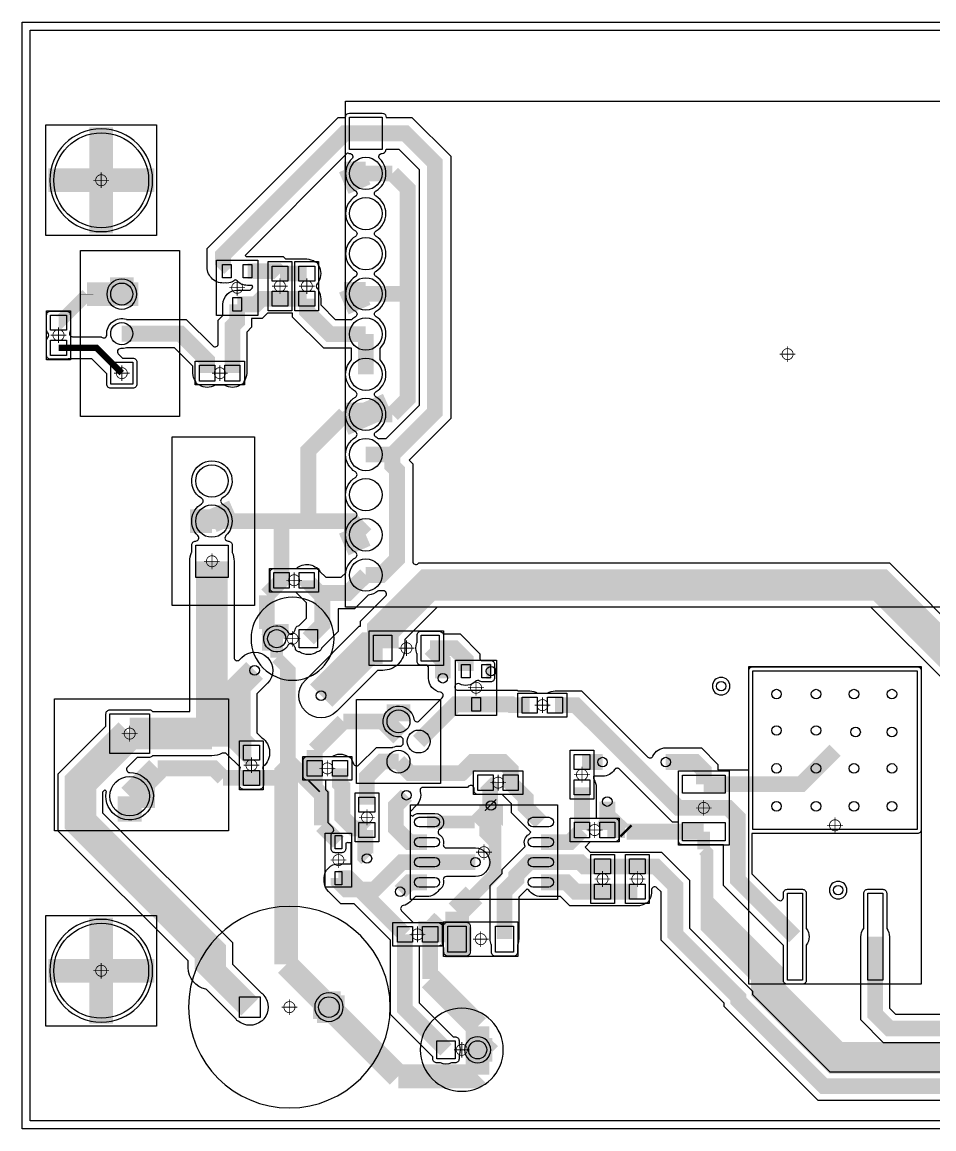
# Model space of a CAD drawing. Extents: x 0 to 130, y 0 to 70.
# Drawn here: x 0 to 57.7, y 0 to 70 of the extents above; entities that cross this region are included whole.
import ezdxf

# ---------------------------------------------------------------- set-up
doc = ezdxf.new("R2010")
doc.units = 0
for name, color, linetype in [('BG_DESIGN_OUTLINE', 85, 'CONTINUOUS'), ('ET_TOP', 12, 'CONTINUOUS'), ('PG_PLACE_BOUND_TOP', 85, 'CONTINUOUS'), ('PIN_TOP', 12, 'CONTINUOUS'), ('VC_TOP', 12, 'CONTINUOUS')]:
    doc.layers.add(name, color=color, linetype=linetype)

msp = doc.modelspace()

# ---------------------------------------------------------------- linework, layer by layer
at = {"layer": 'BG_DESIGN_OUTLINE'}
msp.add_lwpolyline([(0, 0), (0, 70), (130, 70), (130, 0)], close=True, dxfattribs=at)
at = {"layer": 'ET_TOP'}
msp.add_lwpolyline([(0.5001, 0.5001), (0.5001, 69.4999), (129.4999, 69.4999), (129.4999, 0.5001)], close=True, dxfattribs=at)
for points, format in [([(58.656, 28.0188), (53.675, 32.9998), (26.2502, 32.9998), (24.2002, 30.9498), (24.2002, 30.4, -0.414214), (22.8, 28.9998), (22.48, 28.9998), (19.8901, 26.4099, -1), (17.9099, 28.3901), (21.32, 31.8002), (21.3998, 31.8002), (21.3998, 32.1098), (22.9784, 33.6884, 0.668111), (22.837, 34.0298), (22.5233, 34.0298), (22.4967, 34.0097, -0.126534), (21.9093, 33.7665), (21.8763, 33.7618), (21.0094, 32.8949), (19.9801, 32.8949), (19.9801, 31.4656), (18.9279, 30.4134), (18.9225, 30.3822, -0.377251), (18.6641, 30.174, -0.308886), (17.5359, 30.174, -0.439871), (17.274, 30.4359, -0.04533), (17.1859, 30.594, 0.62306), (16.8271, 30.6077, -3.959419), (16.8271, 31.3923, 0.62306), (17.1859, 31.406, -0.04533), (17.274, 31.5641, -0.377251), (17.4822, 31.8225), (17.5134, 31.8279), (17.9797, 32.2942), (17.9797, 33.2808), (17.3117, 33.9488), (15.925, 33.9488, -0.414214), (15.6738, 34.2), (15.6738, 35.2, -0.414214), (15.925, 35.4512), (17.3396, 35.4512, -0.448407), (18.8222, 35.2696), (18.8273, 35.2622), (19.1942, 34.8953), (20.1808, 34.8953), (20.4618, 35.1763), (20.4665, 35.2093, -0.227527), (21.0794, 36.1279, 0.570045), (21.0794, 36.4721, -0.569807), (21.0794, 38.6679, 0.570045), (21.0794, 39.0121, -0.569807), (21.0794, 41.2079, 0.570045), (21.0794, 41.5521, -0.569807), (21.0794, 43.7479, 0.570045), (21.0794, 44.0921, -0.569807), (21.0794, 46.2879, 0.570045), (21.0794, 46.6321, -0.490376), (20.8298, 48.6346), (20.8298, 49.3654, -0.001219), (20.8254, 49.3698), (19.0773, 49.3698), (17.0998, 51.3473), (17.0998, 51.5998), (15.5179, 51.5998), (15.1679, 51.2498), (14.5002, 51.2498), (14.5002, 50.6971), (14.2002, 50.3971), (14.2002, 47.8, -0.16058), (14.0237, 47.2646, -0.347939), (13.7976, 47.0498, -0.300927), (12.804, 47.0488), (12.196, 47.0488, -0.300927), (11.2024, 47.0498, -0.347939), (10.9763, 47.2646, -0.16058), (10.7998, 47.8), (10.7998, 48.2319), (9.6319, 49.3998), (6.6077, 49.3998), (6.5927, 49.3949, -0.095528), (6.2352, 49.351, 0.692966), (6.0802, 49.0101), (6.339, 48.7512), (7, 48.7512, -0.414214), (7.2512, 48.5), (7.2512, 47.1, -0.414214), (7, 46.8488), (5.6, 46.8488, -0.414214), (5.3488, 47.1), (5.3488, 47.761), (4.41, 48.6998), (2.913, 48.6998), (2.8949, 48.6924, -0.097149), (2.8, 48.6738), (1.8, 48.6738, -0.414214), (1.5488, 48.925), (1.5488, 49.875, -0.20382), (1.6258, 50.0559, 0.425282), (1.6258, 50.3441, -0.20382), (1.5488, 50.525), (1.5488, 51.475, -0.414214), (1.8, 51.7262), (2.8, 51.7262, -0.414214), (3.0512, 51.475), (3.0512, 50.525, -0.131173), (3.0178, 50.3998, 0.57658), (3.1912, 50.1002), (4.99, 50.1002), (5.0101, 50.0802, 0.692966), (5.351, 50.2352, -0.530751), (6.5927, 51.2051), (6.6077, 51.2002), (10.3777, 51.2002), (12.0584, 49.5195, 0.668125), (12.3998, 49.6609), (12.3998, 51.1429), (12.6998, 51.4429), (12.6998, 52.15, -0.414214), (13.6, 53.0502), (14.4221, 53.0502), (14.551, 53.1791, 0.668177), (14.4803, 53.3498), (14.25, 53.3498, -0.217888), (13.5689, 53.6614, 0.408341), (13.4294, 53.6729, -0.005475), (13.4166, 53.6626, -0.147811), (13.2946, 53.5836, -0.159454), (12.834, 53.5088, -0.454137), (11.6998, 54.5), (11.6998, 55.6841), (19.9859, 63.9702), (20.4424, 63.9702), (20.4596, 64.0488, -0.352285), (20.705, 64.2462), (22.755, 64.2462, -0.352285), (23.0004, 64.0488), (23.0176, 63.9702), (24.6443, 63.9702), (27.1002, 61.5143), (27.1002, 44.9257), (24.4695, 42.295), (24.7002, 42.0643), (24.7002, 35.893, 0.668111), (25.0416, 35.7516), (25.0902, 35.8002), (54.835, 35.8002), (60.2, 30.4352)], "xyb"), ([(12.95, 54.25, 0.5, 0.5, 0), (12.7, 54.5, 1, 1, 0), (12.7, 55.2698, 1, 1, 0), (20.4002, 62.97, 1, 1, 0), (21.73, 62.97, 1, 1, 0)], "xyseb"), ([(83.0834, 1.7998), (50.328, 1.7998), (44.3848, 7.743), (44.3848, 7.9537), (40.3998, 11.9387), (40.3998, 14.9821), (40.1367, 15.2452, 0.702914), (39.7962, 15.0849, -0.171687), (39.6502, 14.5024, -0.347939), (39.4354, 14.2763, -0.16058), (38.9, 14.0998), (34.6271, 14.0998), (34.0321, 14.6948), (32.8, 14.6948, -0.254812), (32.0435, 15.1071, -0.060853), (31.9336, 15.1832), (31.4002, 14.6497), (31.4002, 12, -0.097075), (31.3336, 11.6602), (31.3262, 11.642), (31.3262, 11.175, -0.414214), (31.075, 10.9238), (29.925, 10.9238, -0.414214), (29.6738, 11.175), (29.6738, 11.642), (29.6664, 11.6602, -0.097075), (29.5998, 12), (29.5998, 15.3955), (30.3498, 16.1455), (30.3498, 16.4029), (31.8138, 17.8669), (31.789, 17.9283, -0.38533), (32.0435, 18.6229, -0.02758), (32.1018, 18.7032), (32.1587, 18.7732), (31.9636, 18.9683), (31.959, 18.972, -0.059223), (31.867, 19.064), (31.8633, 19.0686), (30.938, 19.9939), (30.938, 20.5639), (30.3531, 21.1488), (28.825, 21.1488, -0.414214), (28.5738, 21.4), (28.5738, 21.5243, 0.668125), (28.2324, 21.6657), (28.1683, 21.6016), (25.358, 21.6016, 0.497981), (25.1657, 21.3468, -0.272216), (24.9365, 20.4635), (24.5266, 20.0535), (24.5266, 19.8522), (24.6993, 19.7835, -0.206324), (25.1, 19.9562), (26.1, 19.9562, -0.752797), (26.393, 18.9381, 0.429946), (26.3359, 18.6535, -0.010245), (26.3565, 18.6229, -0.341076), (26.6369, 18.0104, 0.482761), (26.8318, 17.7652), (28.665, 17.7652, -1), (28.665, 15.9648), (26.8318, 15.9648, 0.482761), (26.6369, 15.7196, -0.341076), (26.3565, 15.1071, -0.254812), (25.6, 14.6948), (24.8679, 14.6948), (24.5365, 14.3635, -0.144338), (24.0894, 14.12, 0.594179), (23.9901, 13.783), (24.7219, 13.0512), (26.275, 13.0512, -0.194014), (26.4492, 12.9809, 0.425825), (26.7374, 12.992, -0.214124), (26.925, 13.0762), (28.075, 13.0762, -0.414214), (28.3262, 12.825), (28.3262, 11.175, -0.414214), (28.075, 10.9238), (26.925, 10.9238, -0.414214), (26.6738, 11.175), (26.6738, 11.395, 0.555029), (26.3857, 11.5745, -0.114556), (26.275, 11.5488), (25.1002, 11.5488), (25.1002, 7.9729), (27.2469, 5.8262), (27.375, 5.8262, -0.414214), (27.6262, 5.575), (27.6262, 5.358), (27.6336, 5.3398, -0.195986), (27.6336, 4.6602), (27.6262, 4.642), (27.6262, 4.425, -0.414214), (27.375, 4.1738), (27.158, 4.1738), (27.1398, 4.1664, -0.195986), (26.4602, 4.1664), (26.442, 4.1738), (26.225, 4.1738, -0.414214), (25.9738, 4.425), (25.9738, 4.5531), (23.2998, 7.2271), (23.2998, 11.9271), (20.992, 14.2349), (20.142, 14.2349), (19.3635, 15.0135, -0.198912), (19.0998, 15.65), (19.0998, 15.86, -0.414214), (20, 16.7602), (20.7998, 16.7602), (20.7998, 18.0998), (20.6056, 18.0998), (20.5847, 18.1208), (20.4612, 18.0696), (20.4612, 17.72, -0.414214), (20.21, 17.4688), (19.79, 17.4688, -0.414214), (19.5388, 17.72), (19.5388, 18.56, -0.228622), (19.6337, 18.7567, 0.448057), (19.6507, 19.0547), (19.3488, 19.3566), (19.3488, 21.2916), (19.1998, 21.4406), (19.1998, 22.0488), (18.025, 22.0488, -0.414214), (17.7738, 22.3), (17.7738, 23.3, -0.414214), (18.025, 23.5512), (19.604, 23.5512, -0.300927), (20.5976, 23.5502, -0.347939), (20.8237, 23.3354, -0.076886), (20.9516, 23.0917, 0.554738), (21.2822, 23.0151), (22.3973, 24.1302), (23.4219, 24.1302), (23.4397, 24.1373, -0.115837), (23.8812, 24.2028, 0.464021), (24.0972, 24.4188, -0.041663), (24.0972, 24.5812, 0.464021), (23.8812, 24.7972, -2.301098), (24.7649, 25.9181, 0.614389), (25.104, 25.8071), (26.5689, 27.272, 0.612552), (26.4589, 27.6109, -0.368822), (25.6998, 28.5), (25.6998, 29.2271), (25.6031, 29.3238), (25.225, 29.3238, -0.414214), (24.9738, 29.575), (24.9738, 30.042), (24.9664, 30.0602, -0.195986), (24.9664, 30.7398), (24.9738, 30.758), (24.9738, 31.225, -0.414214), (25.225, 31.4762), (26.375, 31.4762, -0.268338), (26.5927, 31.3503), (26.6216, 31.3002), (27.7027, 31.3002), (28.9502, 30.0527), (28.9502, 29.7253, 0.435103), (29.0573, 29.6256, -0.01763), (29.075, 29.6262), (29.625, 29.6262, -0.414214), (29.8762, 29.375), (29.8762, 28.525, -0.414214), (29.625, 28.2738), (29.075, 28.2738, -0.156033), (28.9292, 28.3204, 0.360989), (28.6744, 28.3016, -0.316776), (27.6499, 28.1436, 0.400249), (27.3863, 28.0618, -0.003731), (27.3797, 28.0501, 0.577219), (27.553, 27.7502), (31.2929, 27.7502), (31.3429, 27.7002), (32.1, 27.7002, -0.146935), (32.596, 27.5512), (33.204, 27.5512, -0.146935), (33.7, 27.7002), (35.3729, 27.7002), (39.5577, 23.5154, 0.523275), (39.8811, 23.5738, -0.293685), (40.7, 24.1002), (42.9527, 24.1002), (44.0002, 23.0527), (44.0002, 22.7002), (45.9488, 22.7002), (45.9488, 28.975, -0.414214), (46.2, 29.2262), (56.6, 29.2262, -0.414214), (56.8512, 28.975), (56.8512, 18.925, -0.414214), (56.6, 18.6738), (46.1502, 18.6738), (46.1502, 16.1329), (47.7924, 14.4907, 0.668125), (48.1338, 14.6321), (48.1338, 14.9, -0.414214), (48.385, 15.1512), (49.335, 15.1512, -0.414214), (49.5862, 14.9), (49.5862, 12.682, -0.327099), (49.5862, 11.618), (49.5862, 9.4, -0.414214), (49.335, 9.1488), (48.385, 9.1488, -0.414214), (48.1338, 9.4), (48.1338, 11.6031), (44.3498, 15.3871), (44.3498, 17.9738), (41.75, 17.9738, -0.414214), (41.4988, 18.225), (41.4988, 19.3998), (41.1271, 19.3998), (37.7722, 22.7548, 0.481241), (37.4615, 22.72, -0.257595), (36.7, 22.2998), (36.1283, 22.2998), (36.1283, 22.1814), (36.1348, 22.1643, -0.068444), (36.1502, 22.0976, -0.147471), (36.3002, 21.6), (36.3002, 19.6512), (37.475, 19.6512, -0.414214), (37.7262, 19.4), (37.7262, 18.4, -0.414214), (37.475, 18.1488), (35.9219, 18.1488), (35.5956, 17.8225), (35.9179, 17.5002), (40.4279, 17.5002), (42.2002, 15.7279), (42.2002, 12.6845), (46.1852, 8.6995), (46.1852, 8.4888), (51.0738, 3.6002), (82.3376, 3.6002)], "xyb"), ([(17.0043, 22.8, 1, 1, 0), (17.0043, 23.0707, 1, 1, 0), (16.8, 23.275, 1, 1, 0), (16.8, 29.1, 0.8, 0.8, 0), (16.1, 29.8, 0.8, 0.8, 0)], "xyseb"), ([(14.4, 7.7, 1.5, 1.5, 0), (11.9, 10.2, 2, 2, 0), (11.9, 11.2, 2, 2, 0), (3.6832, 19.4168, 2, 2, 0), (3.6832, 21.8832, 2, 2, 0), (6.8, 25, 2, 2, 0)], "xyseb"), ([(29.65, 20.45, 1.5, 1.5, 0), (29.65, 18.85, 1.5, 1.5, 0), (29.9, 18.6, 0.8, 0.8, 0), (29.9, 16.13, 0.8, 0.8, 0), (28.57, 14.8, 1.5, 1.5, 0), (27.5, 13.73, 1.5, 1.5, 0)], "xyseb"), ([(43.1, 17.67, 0.8, 0.8, 0), (43.3, 17.47, 0.8, 0.8, 0), (43.3, 13.6, 2, 2, 0), (47.085, 9.815, 2, 2, 0), (47.085, 8.8615, 2, 2, 0), (51.4465, 4.5, 2, 2, 0), (81.2, 4.5, 2, 2, 0), (83.8, 7.1, 2, 2, 0)], "xyseb"), ([(79.2287, 5.4508), (54.4761, 5.4508), (53.0398, 6.8871), (53.0398, 12.15, -0.15938), (53.2138, 12.682), (53.2138, 14.9, -0.414214), (53.465, 15.1512), (54.415, 15.1512, -0.414214), (54.6662, 14.9), (54.6662, 12.682, -0.15938), (54.8402, 12.15), (54.8402, 7.6329), (55.2219, 7.2512), (58.4488, 7.2512)], "xyb")]:
    msp.add_lwpolyline(points, format=format, dxfattribs=at)
for points, const_width in [([(5, 60), (5, 63.3512)], 1.5), ([(21.73, 62.97), (24.23, 62.97), (26.1, 61.1), (26.1, 45.34), (23.41, 42.65)], 1), ([(20.34, 59.821), (21.73, 60.43)], 1.5), ([(20.3538, 60.43), (21.73, 60.43)], 1.5), ([(23.41, 60.43), (21.73, 60.43)], 1), ([(24.38, 52.81), (24.38, 59.46), (23.41, 60.43)], 1), ([(1.6488, 60), (5, 60)], 1.5), ([(5, 60), (8.3512, 60)], 1.5), ([(5, 56.6488), (5, 60)], 1.5), ([(6.3, 52.8), (6.3, 53.8512)], 1.5), ([(14.25, 54.25), (16.15, 54.25), (16.3, 54.1)], 1), ([(16.3, 54.1), (18, 54.1)], 1), ([(4.1, 52.8), (6.3, 52.8)], 1.5), ([(4.1, 52.775), (4.1, 52.8)], 0.8), ([(6.3, 52.8), (7.3512, 52.8)], 1.5), ([(20.34, 52.201), (21.73, 52.81)], 1.5), ([(20.3538, 52.81), (21.73, 52.81)], 1.5), ([(21.73, 52.81), (24.38, 52.81)], 1), ([(23.41, 45.19), (24.38, 46.16), (24.38, 52.81)], 1), ([(2.3, 51), (2.325, 51), (4.1, 52.775)], 0.8), ([(13.3, 47.8), (13.3, 50.77), (13.6, 51.07), (13.6, 52.15)], 1), ([(13.6, 52.15), (14.795, 52.15), (15.145, 52.5), (16.3, 52.5)], 1), ([(16.3, 52.5), (18, 52.5)], 1), ([(18, 52.5), (18, 51.7202), (19.4502, 50.27), (21.73, 50.27)], 1), ([(6.3, 50.3), (10.0048, 50.3), (11.7, 48.6048), (11.7, 47.8)], 1), ([(21.73, 50.27), (21.73, 47.73)], 1), ([(2.3, 49.4), (4.7, 49.4), (6.3, 47.8)], 0.4), ([(21.73, 45.19), (23.12, 45.799)], 1.5), ([(20.4, 45.19), (18.1, 42.89), (18.1, 38.44)], 1), ([(20.34, 44.581), (21.73, 45.19)], 1.5), ([(21.73, 45.19), (20.4, 45.19)], 1.5), ([(21.73, 45.19), (23.41, 45.19)], 1), ([(21.73, 35.03), (22.7, 35.03), (23.7, 36.03), (23.7, 41.65), (23.41, 41.94), (23.41, 42.65)], 1), ([(23.41, 42.65), (21.73, 42.65)], 1), ([(12, 38.44), (13.39, 39.049)], 1.5), ([(10.6238, 38.44), (12, 38.44)], 1.5), ([(12, 38.44), (16.4, 38.44)], 1), ([(16.4, 38.44), (18.1, 38.44)], 1), ([(16.4, 38.44), (16.4, 34.7)], 1), ([(18.1, 38.44), (20.86, 38.44), (21.73, 37.57)], 1), ([(20.34, 36.961), (21.73, 37.57)], 1.5), ([(20.3538, 37.57), (21.73, 37.57)], 1.5), ([(12, 25), (12, 35.9)], 2), ([(15.4778, 33.7528), (16.4, 34.675), (16.4, 34.7)], 1), ([(18, 34.7), (18, 34.675), (18.7799, 33.8951), (20.5951, 33.8951), (21.73, 35.03)], 1), ([(18, 34.7), (18, 34.675), (18.9799, 33.6951), (18.9799, 31.8799), (18.1, 31)], 1), ([(22.8, 30.4), (22.8, 31.5298), (25.6702, 34.4), (54.255, 34.4), (59.95, 28.705), (60.45, 28.705)], 2), ([(15.4778, 31.6222), (15.4778, 33.7528)], 1), ([(16.1, 31), (16.1, 31.9262)], 1.5), ([(15.1738, 31), (16.1, 31)], 1.5), ([(16.1, 31), (15.4778, 31.6222)], 1), ([(16.1, 29.8), (16.1, 31)], 0.8), ([(18.9, 27.4), (21.9, 30.4), (22.8, 30.4)], 2), ([(26.6, 28.5), (26.6, 29.6), (25.8, 30.4)], 1), ([(25.8, 30.4), (27.3298, 30.4), (28.05, 29.6798), (28.05, 28.95)], 1), ([(14.5, 23.8), (14.475, 23.8), (13.6951, 24.5799), (13.6951, 27.9951), (14.7, 29)], 1.5), ([(29.35, 28.95), (29.65, 28.95)], 1), ([(23.8, 25.77), (23.8, 26.8462)], 1.5), ([(25.07, 24.5), (27.42, 26.85), (28.7, 26.85)], 1), ([(28.7, 26.85), (30.92, 26.85), (30.97, 26.8), (32.1, 26.8)], 1), ([(33.7, 26.8), (35, 26.8), (41.5, 20.3), (44.6564, 20.3), (45.25, 19.7064), (45.25, 15.76), (48.86, 12.15)], 1), ([(12, 25), (6.8, 25)], 2), ([(20.315, 25.77), (18.5, 23.955)], 1), ([(23.8, 25.77), (20.315, 25.77)], 1), ([(22.939, 24.909), (23.8, 25.77)], 1.5), ([(14.5, 23.8), (14.475, 23.8), (13.36, 24.915), (12.085, 24.915), (12, 25)], 1.5), ([(18.5, 23.955), (18.5, 22.8)], 1), ([(43.1, 21.8), (49.25, 21.8), (51.4, 23.95)], 1), ([(8.56, 22.8), (6.8, 21.04)], 1.5), ([(12.7107, 22.2), (12.1107, 22.8), (8.56, 22.8)], 1), ([(16.7, 22.2), (16.7, 22.4957), (17.0043, 22.8)], 1.5), ([(18.43, 21.645), (17.275, 22.8), (17.0043, 22.8)], 1), ([(17.6738, 22.8), (18.5, 22.8)], 1.5), ([(17.6913, 21.9488), (18.5, 22.8)], 1.5), ([(18.5, 22.8), (18.5, 21.715)], 1), ([(21.7, 18.9), (21.6, 19), (20.9785, 19), (20.249, 19.7295), (20.249, 21.6645), (20.1, 21.8135), (20.1, 22.8)], 1), ([(21.8, 20.5), (21.8, 22.2598), (22.7702, 23.23), (23.8, 23.23)], 1), ([(30.9, 21.9), (30.9, 22.7048), (30.4048, 23.2), (28.4936, 23.2), (27.7954, 22.5018), (24.5282, 22.5018), (23.8, 23.23)], 1), ([(35.4, 23.2), (36.7, 23.2)], 1), ([(40.7, 23.2), (42.5798, 23.2), (43.1, 22.6798), (43.1, 21.8)], 1), ([(14.5, 22.2), (12.7107, 22.2)], 1), ([(14.5, 22.2), (16.7, 22.2)], 1), ([(16.7, 10.4), (16.7, 22.2)], 1.5), ([(29.5997, 20.5003), (29.5997, 21.6003), (29.3, 21.9)], 1), ([(32.8, 19.405), (31.8382, 20.3668), (31.8382, 20.9368), (30.9, 21.875), (30.9, 21.9)], 1), ([(6.8, 21.04), (8.4012, 21.04)], 1.5), ([(6.8, 19.4388), (6.8, 21.04)], 1.5), ([(18.5, 21.715), (18.43, 21.645)], 1), ([(18.949, 19.191), (18.949, 21.126), (18.43, 21.645)], 1), ([(35.4, 21.6), (35.4, 18.9)], 1), ([(24.3, 21.1), (23.6264, 20.4264), (23.6264, 19.0038), (24.4952, 18.135), (25.6, 18.135)], 1), ([(29.65, 20.45), (29.5997, 20.5003)], 1), ([(37, 18.9), (37, 20.7)], 1), ([(28.605, 19.405), (29.65, 20.45)], 0.8), ([(37, 18.9), (37.4044, 19.7512)], 1.5), ([(37, 18.9), (37.8087, 19.7512)], 1.5), ([(20, 18.14), (18.949, 19.191)], 1), ([(25.6, 19.405), (28.605, 19.405)], 0.8), ([(21.7, 18.9), (21.7, 17.2), (21.8, 17.1)], 1), ([(21.8, 18.9), (21.7, 18.9)], 1), ([(32.8, 18.135), (34.635, 18.135), (35.4, 18.9)], 1), ([(38.13, 18.9), (37, 18.9)], 1), ([(38.23, 18.8), (38.13, 18.9)], 1), ([(43.1, 18.8), (38.23, 18.8)], 1), ([(43.1, 18.8), (43.1, 17.67)], 0.8), ([(20, 15.86), (20, 15.65), (20.5149, 15.1351), (22.2673, 15.1351), (23.9972, 16.865), (25.6, 16.865)], 1), ([(25.6, 16.865), (28.665, 16.865)], 1), ([(32.8, 16.865), (32.085, 16.865), (31.25, 16.03), (31.25, 15.7726), (30.5, 15.0226), (30.5, 12)], 1), ([(32.8, 16.865), (35.28, 16.865), (35.545, 16.6), (36.7, 16.6)], 1), ([(36.7, 16.6), (38.9, 16.6)], 1), ([(92.3, 11.2), (88.7001, 11.2), (85.6, 8.0999), (85.6, 5.5895), (82.7105, 2.7), (50.7009, 2.7), (45.285, 8.1159), (45.285, 8.3266), (41.3, 12.3116), (41.3, 15.355), (40.055, 16.6), (38.9, 16.6)], 1), ([(24.2, 12.3), (20.64, 15.86), (20, 15.86)], 1), ([(25.6, 15.595), (24.495, 15.595), (23.9, 15)], 1), ([(32.8, 15.595), (34.405, 15.595), (35, 15), (36.7, 15)], 1), ([(36.7, 15), (38.9, 15)], 1), ([(5, 10), (5, 13.3512)], 1.5), ([(27.5, 13.73), (27.5, 12)], 1.5), ([(25.8, 12.3), (26.6087, 13.1512)], 1.5), ([(25.8, 12.3), (25.8, 13.1512)], 1.5), ([(26.8, 5), (24.2, 7.6), (24.2, 12.3)], 1), ([(25.8, 12.3), (25.8, 9.48)], 1), ([(25.8, 12.3), (27.2, 12.3), (27.5, 12)], 1), ([(27.5, 12), (28.4262, 12)], 1.5), ([(27.5, 10.8238), (27.5, 12)], 1.5), ([(53.94, 12.15), (53.94, 7.26), (54.849, 6.351), (78.8558, 6.351), (79.9, 7.3952), (79.9, 8.2)], 1), ([(1.6488, 10), (5, 10)], 1.5), ([(5, 10), (8.3512, 10)], 1.5), ([(5, 6.6488), (5, 10)], 1.5), ([(19.4, 7.7), (16.7, 10.4)], 1.5), ([(25.8, 9.48), (28.8, 6.48)], 1.5), ([(19.4, 7.7), (19.4, 8.7012)], 1.5), ([(18.3988, 7.7), (19.4, 7.7)], 1.5), ([(19.4, 7.7), (20.4012, 7.7)], 1.5), ([(19.4, 6.6988), (19.4, 7.7)], 1.5), ([(19.4, 7.7), (23.7779, 3.3221)], 1.5), ([(28.8, 6.48), (28.8, 5)], 1.5), ([(28.8, 5), (29.5549, 5.7549)], 1.5), ([(28.8, 5), (29.7262, 5)], 1.5), ([(28.8, 3.4221), (28.8, 5)], 1.5), ([(23.7779, 3.3221), (28.7, 3.3221), (28.8, 3.4221)], 1.5)]:
    msp.add_lwpolyline(points, dxfattribs=dict(at, const_width=const_width))
for points in [[(8.2512, 60, 1), (1.7488, 60, 1)], [(19.8231, 51.1702), (18.9002, 52.0931), (18.9002, 52.5, 0.147471), (18.7502, 52.9976, 0.180461), (18.6742, 53.1559, -0.425282), (18.6742, 53.4441, 0.180461), (18.7502, 53.6024, 0.301498), (18.7502, 54.5976, 0.347939), (18.5354, 54.8237, 0.16058), (18, 55.0002), (16.6729, 55.0002), (16.5229, 55.1502), (14.25, 55.1502, 0.003444), (14.2376, 55.1501), (14.1954, 55.1495), (14.0948, 55.2501), (20.5695, 61.7248), (20.6277, 61.706, 0.078363), (20.705, 61.6938), (20.7065, 61.6938, -0.6752), (20.8452, 61.3497, 0.495631), (21.0794, 59.3321, -0.570045), (21.0794, 58.9879, 0.569807), (21.0794, 56.7921, -0.570045), (21.0794, 56.4479, 0.569807), (21.0794, 54.2521, -0.570045), (21.0794, 53.9079, 0.569807), (21.0794, 51.7121, -0.570045), (21.0794, 51.3679, 0.063306), (20.8254, 51.1702)], [(23.0176, 61.9698), (23.8157, 61.9698), (25.0998, 60.6857), (25.0998, 45.7543), (22.9957, 43.6502), (22.5233, 43.6502), (22.4967, 43.6703, 0.027376), (22.3806, 43.7479, -0.570045), (22.3806, 44.0921, 0.569807), (22.3806, 46.2879, -0.570045), (22.3806, 46.6321, 0.490376), (22.6302, 48.6346), (22.6302, 49.3654, 0.490376), (22.3806, 51.3679, -0.570045), (22.3806, 51.7121, 0.569807), (22.3806, 53.9079, -0.570045), (22.3806, 54.2521, 0.569807), (22.3806, 56.4479, -0.570045), (22.3806, 56.7921, 0.569807), (22.3806, 58.9879, -0.570045), (22.3806, 59.3321, 0.495631), (22.6148, 61.3497, -0.6752), (22.7535, 61.6938), (22.755, 61.6938, 0.352285), (23.0004, 61.8912)], [(7.2512, 52.8, 1), (5.3488, 52.8, 1)], [(13.8027, 22.8457), (12.8836, 23.7648), (12.6599, 23.7648), (12.6384, 23.7538, -0.118909), (12, 23.5998), (8.2513, 23.5998, -0.236802), (8.05, 23.4988), (7.279, 23.4988), (6.6628, 22.8826, 0.667224), (6.8037, 22.5412, -2.715542), (5.3184, 21.282), (5.3267, 21.3326), (5.2197, 21.4396), (5.0834, 21.3032), (5.0834, 19.9968), (13.3002, 11.78), (13.3002, 10.4264), (15.1424, 8.5842), (15.158, 8.5768, -0.201652), (15.2876, 8.4315, -0.358968), (15.2876, 6.9685, -0.231487), (15.1315, 6.8124, -0.358968), (13.6685, 6.8124, -0.201652), (13.5232, 6.942), (13.5158, 6.9576), (11.6517, 8.8217), (11.6222, 8.8276, -0.356847), (10.4998, 10.2), (10.4998, 10.62), (2.283, 18.8368), (2.283, 22.4632), (5.2988, 25.479), (5.2988, 26.25, -0.414214), (5.55, 26.5012), (8.05, 26.5012, -0.236802), (8.2513, 26.4002), (10.5998, 26.4002), (10.5998, 35.9, -0.102714), (10.7155, 36.4574), (10.7238, 36.4765), (10.7238, 36.925, -0.414214), (10.975, 37.1762), (10.9765, 37.1762, 0.6752), (11.1152, 37.5203, -0.495631), (11.3494, 39.5379, 0.570045), (11.3494, 39.8821, -3.64908), (12.6506, 39.8821, 0.570045), (12.6506, 39.5379, -0.495631), (12.8848, 37.5203, 0.6752), (13.0235, 37.1762), (13.025, 37.1762, -0.414214), (13.2762, 36.925), (13.2762, 36.4765), (13.2845, 36.4574, -0.102714), (13.4002, 35.9), (13.4002, 29.8097, 0.668196), (13.7416, 29.6682), (13.8867, 29.8133, -1), (15.5133, 28.1867), (14.8453, 27.5187), (14.8453, 25.0563), (15.1588, 24.7429, -0.492326), (15.2426, 22.9216, 0.357891), (15.2197, 22.7968, -0.127218), (15.2512, 22.675), (15.2512, 21.725, -0.414214), (15, 21.4738), (14, 21.4738, -0.414214), (13.7488, 21.725), (13.7488, 22.675, -0.110481), (13.7728, 22.782)], [(44.7527, 28, 1), (43.6473, 28, 1)], [(52.1527, 15.1, 1), (51.0473, 15.1, 1)], [(8.2512, 10, 1), (1.7488, 10, 1)], [(20.3012, 7.7, 1), (18.4988, 7.7, 1)], [(29.6262, 5, 1), (27.9738, 5, 1)]]:
    msp.add_lwpolyline(points, format="xyb", close=True, dxfattribs=at)
at = {"layer": 'PG_PLACE_BOUND_TOP'}
for points in [[(20.455, 33), (20.455, 65), (76.345, 65), (76.345, 33)], [(1.5, 56.5), (1.5, 63.5), (8.5, 63.5), (8.5, 56.5)], [(9.95, 45.05), (3.7, 45.05), (3.7, 55.55), (9.95, 55.55)], [(12.3, 54.95), (14.9, 54.95), (14.9, 51.45), (12.3, 51.45)], [(15.55, 54.85), (17.05, 54.85), (17.05, 51.75), (15.55, 51.75)], [(18.75, 51.75), (17.25, 51.75), (17.25, 54.85), (18.75, 54.85)], [(3.05, 48.65), (1.55, 48.65), (1.55, 51.75), (3.05, 51.75)], [(10.95, 47.05), (10.95, 48.55), (14.05, 48.55), (14.05, 47.05)], [(14.69, 43.77), (14.69, 33.11), (9.49, 33.11), (9.49, 43.77)], [(18.75, 35.45), (18.75, 33.95), (15.65, 33.95), (15.65, 35.45)], [(21.95, 29.3), (21.95, 31.5), (26.65, 31.5), (26.65, 29.3)], [(27.4, 29.65), (30, 29.65), (30, 26.15), (27.4, 26.15)], [(56.85, 9.15), (45.95, 9.15), (45.95, 29.25), (56.85, 29.25)], [(34.45, 27.55), (34.45, 26.05), (31.35, 26.05), (31.35, 27.55)], [(2.05, 27.2), (13.05, 27.2), (13.05, 18.84), (2.05, 18.84)], [(26.45, 21.85), (21.15, 21.85), (21.15, 27.15), (26.45, 27.15)], [(15.25, 21.45), (13.75, 21.45), (13.75, 24.55), (15.25, 24.55)], [(34.65, 23.95), (36.15, 23.95), (36.15, 20.85), (34.65, 20.85)], [(20.85, 23.55), (20.85, 22.05), (17.75, 22.05), (17.75, 23.55)], [(31.65, 22.65), (31.65, 21.15), (28.55, 21.15), (28.55, 22.65)], [(41.5, 22.65), (44.7, 22.65), (44.7, 17.95), (41.5, 17.95)], [(21.05, 21.25), (22.55, 21.25), (22.55, 18.15), (21.05, 18.15)], [(33.85, 20.5), (33.85, 14.5), (24.55, 14.5), (24.55, 20.5)], [(34.65, 18.15), (34.65, 19.65), (37.75, 19.65), (37.75, 18.15)], [(20.83, 15.29), (19.17, 15.29), (19.17, 18.71), (20.83, 18.71)], [(37.45, 14.25), (35.95, 14.25), (35.95, 17.35), (37.45, 17.35)], [(38.15, 17.35), (39.65, 17.35), (39.65, 14.25), (38.15, 14.25)], [(1.5, 6.5), (1.5, 13.5), (8.5, 13.5), (8.5, 6.5)], [(23.45, 11.55), (23.45, 13.05), (26.55, 13.05), (26.55, 11.55)], [(26.65, 10.9), (26.65, 13.1), (31.35, 13.1), (31.35, 10.9)]]:
    msp.add_lwpolyline(points, close=True, dxfattribs=at)
at = {"layer": 'PG_PLACE_BOUND_TOP', "const_width": 0.05}
for points in [[(5.35, 60, 1), (4.65, 60, 1), (5.35, 60)], [(13.95, 53.2, 1), (13.25, 53.2, 1), (13.95, 53.2)], [(16.65, 53.3, 1), (15.95, 53.3, 1), (16.65, 53.3)], [(18.35, 53.3, 1), (17.65, 53.3, 1), (18.35, 53.3)], [(2.65, 50.2, 1), (1.95, 50.2, 1), (2.65, 50.2)], [(48.75, 49, 1), (48.05, 49, 1), (48.75, 49)], [(6.65, 47.8, 1), (5.95, 47.8, 1), (6.65, 47.8)], [(12.85, 47.8, 1), (12.15, 47.8, 1), (12.85, 47.8)], [(12.35, 35.9, 1), (11.65, 35.9, 1), (12.35, 35.9)], [(17.55, 34.7, 1), (16.85, 34.7, 1), (17.55, 34.7)], [(17.45, 31, 1), (16.75, 31, 1), (17.45, 31)], [(24.65, 30.4, 1), (23.95, 30.4, 1), (24.65, 30.4)], [(29.05, 27.9, 1), (28.35, 27.9, 1), (29.05, 27.9)], [(33.25, 26.8, 1), (32.55, 26.8, 1), (33.25, 26.8)], [(7.15, 25, 1), (6.45, 25, 1), (7.15, 25)], [(14.85, 23, 1), (14.15, 23, 1), (14.85, 23)], [(19.65, 22.8, 1), (18.95, 22.8, 1), (19.65, 22.8)], [(35.75, 22.4, 1), (35.05, 22.4, 1), (35.75, 22.4)], [(30.45, 21.9, 1), (29.75, 21.9, 1), (30.45, 21.9)], [(43.45, 20.3, 1), (42.75, 20.3, 1), (43.45, 20.3)], [(22.15, 19.7, 1), (21.45, 19.7, 1), (22.15, 19.7)], [(36.55, 18.9, 1), (35.85, 18.9, 1), (36.55, 18.9)], [(51.75, 19.2, 1), (51.05, 19.2, 1), (51.75, 19.2)], [(29.55, 17.5, 1), (28.85, 17.5, 1), (29.55, 17.5)], [(20.35, 17, 1), (19.65, 17, 1), (20.35, 17)], [(37.05, 15.8, 1), (36.35, 15.8, 1), (37.05, 15.8)], [(39.25, 15.8, 1), (38.55, 15.8, 1), (39.25, 15.8)], [(25.35, 12.3, 1), (24.65, 12.3, 1), (25.35, 12.3)], [(29.35, 12, 1), (28.65, 12, 1), (29.35, 12)], [(5.35, 10, 1), (4.65, 10, 1), (5.35, 10)], [(17.25, 7.7, 1), (16.55, 7.7, 1), (17.25, 7.7)], [(28.15, 5, 1), (27.45, 5, 1), (28.15, 5)]]:
    msp.add_lwpolyline(points, format="xyb", dxfattribs=at)
for points in [[(5, 59.5), (5, 60.5)], [(4.5, 60), (5.5, 60)], [(13.1, 53.2), (14.1, 53.2)], [(13.6, 53.7), (13.6, 52.7)], [(15.8, 53.3), (16.8, 53.3)], [(16.3, 53.8), (16.3, 52.8)], [(18.5, 53.3), (17.5, 53.3)], [(18, 52.8), (18, 53.8)], [(2.3, 49.7), (2.3, 50.7)], [(2.8, 50.2), (1.8, 50.2)], [(47.9, 49), (48.9, 49)], [(48.4, 48.5), (48.4, 49.5)], [(6.3, 47.3), (6.3, 48.3)], [(12.5, 47.3), (12.5, 48.3)], [(6.8, 47.8), (5.8, 47.8)], [(12, 47.8), (13, 47.8)], [(12, 36.4), (12, 35.4)], [(12.5, 35.9), (11.5, 35.9)], [(17.2, 35.2), (17.2, 34.2)], [(17.7, 34.7), (16.7, 34.7)], [(17.1, 31.5), (17.1, 30.5)], [(17.6, 31), (16.6, 31)], [(24.3, 29.9), (24.3, 30.9)], [(23.8, 30.4), (24.8, 30.4)], [(28.7, 28.4), (28.7, 27.4)], [(28.2, 27.9), (29.2, 27.9)], [(32.9, 27.3), (32.9, 26.3)], [(33.4, 26.8), (32.4, 26.8)], [(6.8, 25.5), (6.8, 24.5)], [(6.3, 25), (7.3, 25)], [(14.5, 22.5), (14.5, 23.5)], [(19.3, 23.3), (19.3, 22.3)], [(15, 23), (14, 23)], [(19.8, 22.8), (18.8, 22.8)], [(30.1, 22.4), (30.1, 21.4)], [(34.9, 22.4), (35.9, 22.4)], [(35.4, 22.9), (35.4, 21.9)], [(30.6, 21.9), (29.6, 21.9)], [(42.6, 20.3), (43.6, 20.3)], [(43.1, 20.8), (43.1, 19.8)], [(21.3, 19.7), (22.3, 19.7)], [(21.8, 20.2), (21.8, 19.2)], [(51.4, 18.7), (51.4, 19.7)], [(35.7, 18.9), (36.7, 18.9)], [(36.2, 18.4), (36.2, 19.4)], [(51.9, 19.2), (50.9, 19.2)], [(20, 16.5), (20, 17.5)], [(29.7, 17.5), (28.7, 17.5)], [(29.2, 18), (29.2, 17)], [(20.5, 17), (19.5, 17)], [(36.7, 15.3), (36.7, 16.3)], [(38.9, 16.3), (38.9, 15.3)], [(37.2, 15.8), (36.2, 15.8)], [(38.4, 15.8), (39.4, 15.8)], [(25, 11.8), (25, 12.8)], [(24.5, 12.3), (25.5, 12.3)], [(28.5, 12), (29.5, 12)], [(29, 11.5), (29, 12.5)], [(5, 9.5), (5, 10.5)], [(4.5, 10), (5.5, 10)], [(16.4, 7.7), (17.4, 7.7)], [(16.9, 7.2), (16.9, 8.2)], [(27.3, 5), (28.3, 5)], [(27.8, 4.5), (27.8, 5.5)]]:
    msp.add_lwpolyline(points, dxfattribs=at)
at = {"layer": 'PG_PLACE_BOUND_TOP'}
for points in [[(19.725, 31, 1), (14.475, 31, 1)], [(23.275, 7.7, 1), (10.525, 7.7, 1)], [(30.425, 5, 1), (25.175, 5, 1)]]:
    msp.add_lwpolyline(points, format="xyb", close=True, dxfattribs=at)
at = {"layer": 'PIN_TOP'}
for points in [[(20.705, 61.945), (20.705, 63.995), (22.755, 63.995), (22.755, 61.945)], [(12.675, 54.675), (13.225, 54.675), (13.225, 53.825), (12.675, 53.825)], [(13.975, 54.675), (14.525, 54.675), (14.525, 53.825), (13.975, 53.825)], [(15.8, 53.625), (15.8, 54.575), (16.8, 54.575), (16.8, 53.625)], [(18.5, 54.575), (18.5, 53.625), (17.5, 53.625), (17.5, 54.575)], [(13.325, 52.575), (13.875, 52.575), (13.875, 51.725), (13.325, 51.725)], [(15.8, 52.025), (15.8, 52.975), (16.8, 52.975), (16.8, 52.025)], [(18.5, 52.975), (18.5, 52.025), (17.5, 52.025), (17.5, 52.975)], [(2.8, 51.475), (2.8, 50.525), (1.8, 50.525), (1.8, 51.475)], [(2.8, 49.875), (2.8, 48.925), (1.8, 48.925), (1.8, 49.875)], [(7, 47.1), (5.6, 47.1), (5.6, 48.5), (7, 48.5)], [(12.175, 47.3), (11.225, 47.3), (11.225, 48.3), (12.175, 48.3)], [(13.775, 47.3), (12.825, 47.3), (12.825, 48.3), (13.775, 48.3)], [(13.025, 36.925), (13.025, 34.875), (10.975, 34.875), (10.975, 36.925)], [(15.925, 35.2), (16.875, 35.2), (16.875, 34.2), (15.925, 34.2)], [(17.525, 35.2), (18.475, 35.2), (18.475, 34.2), (17.525, 34.2)], [(18.675, 31.575), (18.675, 30.425), (17.525, 30.425), (17.525, 31.575)], [(23.375, 29.575), (22.225, 29.575), (22.225, 31.225), (23.375, 31.225)], [(26.375, 29.575), (25.225, 29.575), (25.225, 31.225), (26.375, 31.225)], [(27.775, 29.375), (28.325, 29.375), (28.325, 28.525), (27.775, 28.525)], [(29.075, 29.375), (29.625, 29.375), (29.625, 28.525), (29.075, 28.525)], [(56.6, 28.975), (56.6, 18.925), (46.2, 18.925), (46.2, 28.975)], [(31.625, 27.3), (32.575, 27.3), (32.575, 26.3), (31.625, 26.3)], [(33.225, 27.3), (34.175, 27.3), (34.175, 26.3), (33.225, 26.3)], [(28.425, 27.275), (28.975, 27.275), (28.975, 26.425), (28.425, 26.425)], [(5.55, 26.25), (8.05, 26.25), (8.05, 23.75), (5.55, 23.75)], [(15, 24.275), (15, 23.325), (14, 23.325), (14, 24.275)], [(18.025, 23.3), (18.975, 23.3), (18.975, 22.3), (18.025, 22.3)], [(19.625, 23.3), (20.575, 23.3), (20.575, 22.3), (19.625, 22.3)], [(34.9, 22.725), (34.9, 23.675), (35.9, 23.675), (35.9, 22.725)], [(15, 22.675), (15, 21.725), (14, 21.725), (14, 22.675)], [(28.825, 22.4), (29.775, 22.4), (29.775, 21.4), (28.825, 21.4)], [(30.425, 22.4), (31.375, 22.4), (31.375, 21.4), (30.425, 21.4)], [(34.9, 21.125), (34.9, 22.075), (35.9, 22.075), (35.9, 21.125)], [(41.75, 21.225), (41.75, 22.375), (44.45, 22.375), (44.45, 21.225)], [(21.3, 20.025), (21.3, 20.975), (22.3, 20.975), (22.3, 20.025)], [(21.3, 18.425), (21.3, 19.375), (22.3, 19.375), (22.3, 18.425)], [(35.875, 18.4), (34.925, 18.4), (34.925, 19.4), (35.875, 19.4)], [(37.475, 18.4), (36.525, 18.4), (36.525, 19.4), (37.475, 19.4)], [(41.75, 18.225), (41.75, 19.375), (44.45, 19.375), (44.45, 18.225)], [(20.21, 17.72), (19.79, 17.72), (19.79, 18.56), (20.21, 18.56)], [(37.2, 17.075), (37.2, 16.125), (36.2, 16.125), (36.2, 17.075)], [(38.4, 16.125), (38.4, 17.075), (39.4, 17.075), (39.4, 16.125)], [(20.21, 15.44), (19.79, 15.44), (19.79, 16.28), (20.21, 16.28)], [(37.2, 15.475), (37.2, 14.525), (36.2, 14.525), (36.2, 15.475)], [(38.4, 14.525), (38.4, 15.475), (39.4, 15.475), (39.4, 14.525)], [(49.335, 9.4), (48.385, 9.4), (48.385, 14.9), (49.335, 14.9)], [(54.415, 9.4), (53.465, 9.4), (53.465, 14.9), (54.415, 14.9)], [(24.675, 11.8), (23.725, 11.8), (23.725, 12.8), (24.675, 12.8)], [(26.275, 11.8), (25.325, 11.8), (25.325, 12.8), (26.275, 12.8)], [(28.075, 11.175), (26.925, 11.175), (26.925, 12.825), (28.075, 12.825)], [(31.075, 11.175), (29.925, 11.175), (29.925, 12.825), (31.075, 12.825)], [(13.75, 7.05), (13.75, 8.35), (15.05, 8.35), (15.05, 7.05)], [(26.225, 4.425), (26.225, 5.575), (27.375, 5.575), (27.375, 4.425)]]:
    msp.add_lwpolyline(points, close=True, dxfattribs=at)
for points in [[(25.1, 19.705), (26.1, 19.705, -1), (26.1, 19.105), (25.1, 19.105, -1)], [(32.3, 19.705), (33.3, 19.705, -1), (33.3, 19.105), (32.3, 19.105, -1)], [(25.1, 18.435), (26.1, 18.435, -1), (26.1, 17.835), (25.1, 17.835, -1)], [(32.3, 18.435), (33.3, 18.435, -1), (33.3, 17.835), (32.3, 17.835, -1)], [(25.1, 17.165), (26.1, 17.165, -1), (26.1, 16.565), (25.1, 16.565, -1)], [(32.3, 17.165), (33.3, 17.165, -1), (33.3, 16.565), (32.3, 16.565, -1)], [(25.1, 15.895), (26.1, 15.895, -1), (26.1, 15.295), (25.1, 15.295, -1)], [(32.3, 15.895), (33.3, 15.895, -1), (33.3, 15.295), (32.3, 15.295, -1)]]:
    msp.add_lwpolyline(points, format="xyb", close=True, dxfattribs=at)
for centre, radius in [((5, 60), 3), ((21.73, 60.43), 1.025), ((21.73, 57.89), 1.025), ((21.73, 55.35), 1.025), ((6.3, 52.8), 0.7), ((21.73, 52.81), 1.025), ((21.73, 50.27), 1.025), ((6.3, 50.3), 0.7), ((21.73, 47.73), 1.025), ((21.73, 45.19), 1.025), ((21.73, 42.65), 1.025), ((12, 40.98), 1.025), ((21.73, 40.11), 1.025), ((12, 38.44), 1.025), ((21.73, 37.57), 1.025), ((21.73, 35.03), 1.025), ((16.1, 31), 0.575), ((23.8, 25.77), 0.725), ((25.07, 24.5), 0.725), ((23.8, 23.23), 0.725), ((6.8, 21.04), 1.25), ((5, 10), 3), ((19.4, 7.7), 0.65), ((28.8, 5), 0.575)]:
    msp.add_circle(centre, radius, dxfattribs=at)
at = {"layer": 'VC_TOP'}
for centre in [(14.7, 29), (26.6, 28.5), (29.65, 28.95), (44.2, 28), (18.9, 27.4), (47.7, 27.5), (50.2, 27.5), (52.6, 27.5), (55, 27.5), (47.7, 25.2), (50.2, 25.2), (52.7, 25.1), (55, 25.1), (36.7, 23.2), (40.7, 23.2), (47.7, 22.8), (50.2, 22.8), (52.6, 22.8), (55, 22.8), (24.3, 21.1), (37, 20.7), (29.65, 20.45), (47.7, 20.4), (50.2, 20.4), (52.6, 20.4), (55, 20.4), (21.8, 17.1), (28.665, 16.865), (51.6, 15.1), (23.9, 15)]:
    msp.add_circle(centre, 0.3015, dxfattribs=at)

doc.saveas('drawing.dxf')
